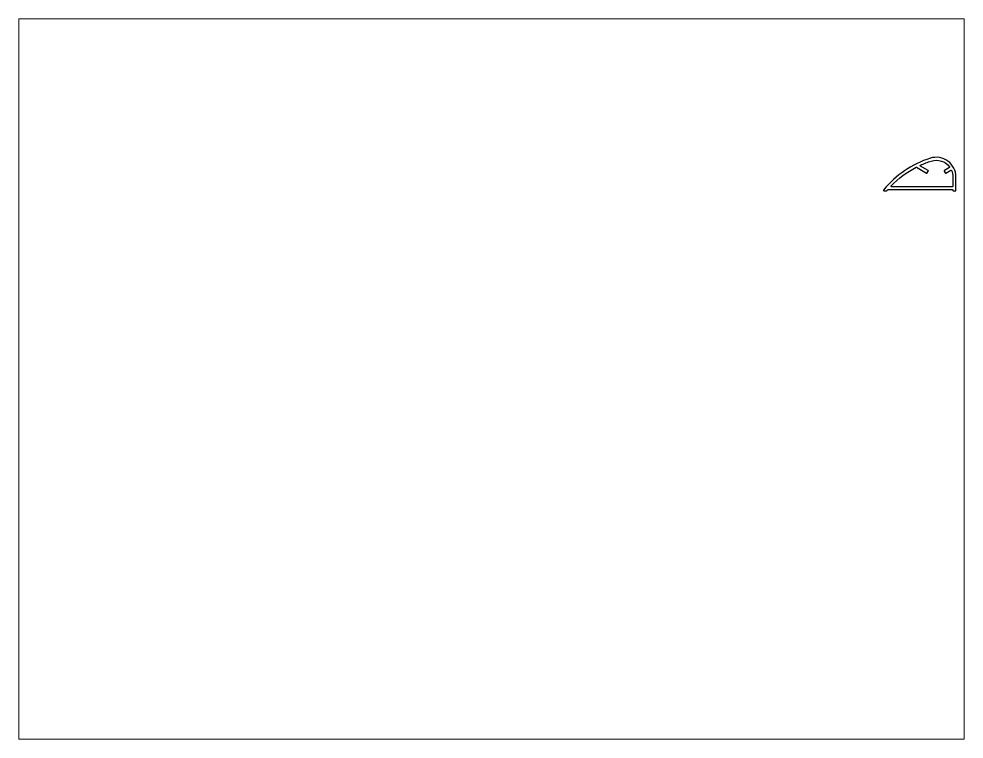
# Paper-space layout 'Layout1' of a CAD drawing. Extents: x 27 to 240, y 20 to 183.
# The model-space entities are those that its viewports show. They can reach past a viewport. Long polylines and large blocks are cut down to what shows.
import ezdxf

# ---------------------------------------------------------------- set-up
doc = ezdxf.new("R2010")
doc.units = 0
doc.header["$LTSCALE"] = 15
doc.layers.get('0').update_dxf_attribs({"linetype": 'CONTINUOUS'})

msp = doc.modelspace()

# ---------------------------------------------------------------- linework, layer by layer
at = {"linetype": 'CONTINUOUS', "flags": 128}
for points in [[(378.63, 207.57, -0.414214), (378.83, 207.37), (378.83, 207.27, 0.414214), (379.03, 207.07), (379.83, 207.07, 0.414214), (380.03, 207.27), (380.03, 212.77, 0.506529), (369.63, 220.4, 0.147593), (350.53, 207.4, 0.630723), (350.68, 207.07), (351.72, 207.07, 0.222064), (351.87, 207.14, -0.003028), (352.18, 207.5, -0.218889), (352.33, 207.57)], [(377.47, 216.86, -0.450268), (377.41, 216.57), (375.37, 215.39, 0.414214), (375.3, 215.12), (375.7, 214.43, 0.414214), (375.97, 214.35), (378.01, 215.53, -0.450268), (378.29, 215.43, -0.100862), (378.83, 212.77), (378.83, 208.97, -0.414214), (378.63, 208.77), (353.78, 208.77, -0.660759), (353.64, 209.11, -0.082444), (363.82, 216.71, -0.255489), (364.01, 216.71), (368.1, 214.35, 0.414214), (368.37, 214.43), (368.77, 215.12, 0.414214), (368.7, 215.39), (365.55, 217.21, -0.610051), (365.57, 217.56, -0.030573), (369.99, 219.26, -0.317661)]]:
    msp.add_lwpolyline(points, format="xyb", close=True, dxfattribs=at)

psp = doc.layouts.get("Layout1")

# ---------------------------------------------------------------- viewports
at = {"layer": '0', "color": 0, "linetype": 'BYBLOCK', "ltscale": 0.05}
psp.add_viewport(center=(133.35, 101.6), size=(213.36, 162.56), view_center_point=(190.51, 130.3), view_height=293.8955, dxfattribs=at)

doc.saveas('drawing.dxf')
